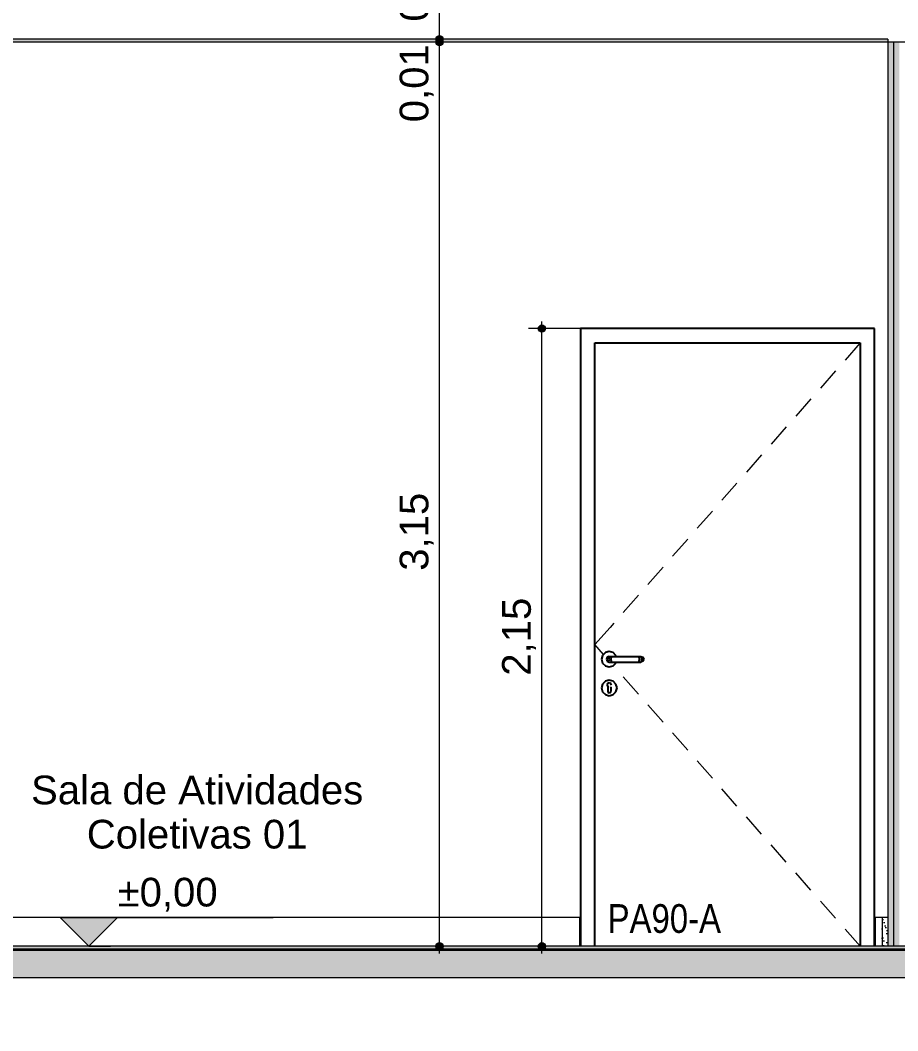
# Model space of a CAD drawing. Header units: metres. Extents: x -77 to 97, y 0 to 6.
# Drawn here: x -64.531 to -61.474, y -0.294 to 3.226 of the extents above; entities that cross this region are included whole.
import ezdxf

# ---------------------------------------------------------------- set-up
doc = ezdxf.new("R2010")
doc.units = ezdxf.units.M
doc.header["$MEASUREMENT"] = 0
for name, color, linetype, lineweight in [('0_Caneta_No__1', 7, 'Continuous', 35), ('COBERTURA-LINHAS.EXEC_Caneta_No__241', 7, 'Continuous', 13), ('FORRO.EXEC_Caneta_No__241', 7, 'Continuous', 13), ('LAJES.EST_Caneta_No__4', 7, 'Continuous', 20), ('LAJES.EST_Caneta_No__7', 7, 'Continuous', 13), ('PAREDE CONSTRUIR_Caneta_No__241', 7, 'Continuous', 13), ('PISO - Rodapé_Caneta_No__11', 7, 'Continuous', 5), ('Portas Archicad_Caneta_No__241', 7, 'Continuous', 13), ('Portas Archicad_Caneta_No__3', 7, 'Continuous', 25)]:
    doc.layers.add(name, color=color, linetype=linetype, lineweight=lineweight)
for name, color, linetype in [('COBERTURA-LINHAS.EXEC', 7, 'Continuous'), ('COTAS CORTE', 7, 'Continuous'), ('FORRO.EXEC', 7, 'Continuous'), ('PAREDE CONSTRUIR', 7, 'Continuous')]:
    doc.layers.add(name, color=color, linetype=linetype)
for name, color, linetype, lineweight, true_color in [('COTAS CORTE_Caneta_No__25', 7, 'Continuous', 13, 0x982312), ('LAJES.EST_Caneta_No__254', 7, 'Continuous', 0, 0xd1c9ad), ('LAJES.EST_Caneta_No__97', 7, 'Continuous', 5, 0x6b6b6b), ('PISO - Rodapé_Caneta_No__97', 7, 'Continuous', 5, 0x6b6b6b)]:
    doc.layers.add(name, color=color, linetype=linetype, lineweight=lineweight, true_color=true_color)
doc.styles.add('ESTILO_GERADO_1', font='arial.ttf')
doc.styles.add('ESTILO_GERADO_2', font='ARIALN.TTF')
doc.dimstyles.new('ESTILO_GERADO__1', dxfattribs={"dimtxt": 0.1, "dimasz": 0.0475, "dimexe": 0.18, "dimexo": 0.0625, "dimgap": 0, "dimtad": 1, "dimzin": 0, "dimdsep": 46, "dimtxsty": 'ESTILO_GERADO_1', "dimblk": 'ARROWHEAD_11', "dimblk1": 'ARROWHEAD_11', "dimblk2": 'ARROWHEAD_11', "dimcen": 0.09, "dimclrd": 256, "dimclre": 256, "dimclrt": 256, "dimadec": 0, "dimazin": 0, "dimtfac": 1, "dimtdec": 4, "dimtmove": 0, "dimatfit": 3, "dimfxl": 0, "dimtolj": 1, "dimtzin": 0, "dimarcsym": 0})
doc.dimstyles.new('ESTILO_GERADO__2', dxfattribs={"dimtxt": 0.1, "dimasz": 0.0475, "dimexe": 0.18, "dimexo": 8.048056, "dimgap": 0, "dimtad": 1, "dimzin": 0, "dimdsep": 46, "dimtxsty": 'ESTILO_GERADO_1', "dimblk": 'ARROWHEAD_11', "dimblk1": 'ARROWHEAD_11', "dimblk2": 'ARROWHEAD_11', "dimcen": 0.09, "dimclrd": 256, "dimclre": 256, "dimclrt": 256, "dimadec": 0, "dimazin": 0, "dimtfac": 1, "dimtdec": 4, "dimtmove": 0, "dimatfit": 3, "dimfxl": 0, "dimtolj": 1, "dimtzin": 0, "dimarcsym": 0})
doc.dimstyles.new('ESTILO_GERADO__3', dxfattribs={"dimtxt": 0.1, "dimasz": 0.0475, "dimexe": 0.18, "dimexo": 0.0625, "dimgap": 0, "dimtad": 1, "dimzin": 0, "dimdsep": 46, "dimtxsty": 'ESTILO_GERADO_1', "dimblk": 'ARROWHEAD_11', "dimblk1": 'ARROWHEAD_11', "dimblk2": 'ARROWHEAD_11', "dimcen": 0.09, "dimclrd": 256, "dimclre": 256, "dimclrt": 256, "dimadec": 0, "dimazin": 0, "dimtfac": 1, "dimtdec": 4, "dimtmove": 0, "dimatfit": 3, "dimfxl": 0, "dimtolj": 1, "dimtzin": 0, "dimarcsym": 0})
doc.dimstyles.new('ESTILO_GERADO__4', dxfattribs={"dimtxt": 0.1, "dimasz": 0.0475, "dimexe": 0.18, "dimexo": 2.335123, "dimgap": 0, "dimtad": 1, "dimzin": 0, "dimdsep": 46, "dimtxsty": 'ESTILO_GERADO_1', "dimblk": 'ARROWHEAD_11', "dimblk1": 'ARROWHEAD_11', "dimblk2": 'ARROWHEAD_11', "dimcen": 0.09, "dimclrd": 256, "dimclre": 256, "dimclrt": 256, "dimadec": 0, "dimazin": 0, "dimtfac": 1, "dimtdec": 4, "dimtmove": 0, "dimatfit": 3, "dimfxl": 0, "dimtolj": 1, "dimtzin": 0, "dimarcsym": 0})
doc.dimstyles.new('ESTILO_GERADO__7', dxfattribs={"dimtxt": 0.1, "dimasz": 0.0475, "dimexe": 0.18, "dimexo": 0.479633, "dimgap": 0, "dimtad": 1, "dimzin": 0, "dimdsep": 46, "dimtxsty": 'ESTILO_GERADO_1', "dimblk": 'ARROWHEAD_11', "dimblk1": 'ARROWHEAD_11', "dimblk2": 'ARROWHEAD_11', "dimcen": 0.09, "dimclrd": 256, "dimclre": 256, "dimclrt": 256, "dimadec": 0, "dimazin": 0, "dimtfac": 1, "dimtdec": 4, "dimtmove": 0, "dimatfit": 3, "dimfxl": 0, "dimtolj": 1, "dimtzin": 0, "dimarcsym": 0})

# ---------------------------------------------------------------- blocks, each defined once
blk = doc.blocks.new('*D7')
at = {"layer": 'COTAS CORTE_Caneta_No__25', "linetype": 'Continuous', "lineweight": 13, "true_color": 0x982312}
for points in [[(-66.6785, 0), (-66.6775, -0.0048), (-66.6748, -0.0088), (-66.6708, -0.0115), (-66.666, -0.0125), (-66.6612, -0.0115), (-66.6572, -0.0088), (-66.6544, -0.0048), (-66.6535, 0), (-66.6544, 0.0048), (-66.6572, 0.0088), (-66.6612, 0.0115), (-66.666, 0.0125), (-66.6708, 0.0115), (-66.6748, 0.0088), (-66.6775, 0.0048)], [(-66.6785, -0.015), (-66.6775, -0.0198), (-66.6748, -0.0238), (-66.6708, -0.0265), (-66.666, -0.0275), (-66.6612, -0.0265), (-66.6572, -0.0238), (-66.6544, -0.0198), (-66.6535, -0.015), (-66.6544, -0.0102), (-66.6572, -0.0062), (-66.6612, -0.0035), (-66.666, -0.0025), (-66.6708, -0.0035), (-66.6748, -0.0062), (-66.6775, -0.0102)]]:
    blk.add_hatch(color=24, dxfattribs=at).paths.add_polyline_path(points)
at = {"layer": 'COTAS CORTE_Caneta_No__25', "color": 24, "linetype": 'Continuous', "lineweight": 13, "true_color": 0x982312}
for p, q in [((-66.6785, 0), (-66.7129, 0)), ((-58.6179, 0), (-66.6535, 0)), ((-66.6785, -0.015), (-66.7129, -0.015)), ((-66.666, -0.015), (-66.666, -0.0125)), ((-66.666, -0.04), (-66.666, -0.0275)), ((-58.6179, -0.015), (-66.6535, -0.015))]:
    blk.add_line(p, q, dxfattribs=at)
for centre in [(-66.666, 0), (-66.666, -0.015)]:
    blk.add_circle(centre, 0.0125, dxfattribs=at)
at = {"layer": 'COTAS CORTE_Caneta_No__25', "color": 24, "lineweight": 13, "true_color": 0x982312, "insert": (-66.686, -0.2944), "char_height": 0.1, "attachment_point": 7, "rotation": 90, "style": 'ESTILO_GERADO_1'}
blk.add_mtext('\\A1;{\\pql;\\fArial|b0|i0|c0|p0;\\W1.000000;0,02}', dxfattribs=at)
blk = doc.blocks.new('ARROWHEAD_11')
at = {"color": 0, "linetype": 'Continuous', "lineweight": 0}
blk.add_line((0, 0), (-1, 0), dxfattribs=at)
at = {"color": 0, "linetype": 'Continuous', "lineweight": 0, "const_width": 0.25, "flags": 128}
blk.add_lwpolyline([(-0.125, 0, 1), (0.125, 0, 1)], format="xyb", close=True, dxfattribs=at)
blk = doc.blocks.new('*D9')
at = {"layer": 'COTAS CORTE_Caneta_No__25', "linetype": 'Continuous', "lineweight": 13, "true_color": 0x982312}
blk.add_hatch(color=24, dxfattribs=at).paths.add_polyline_path([(-66.6785, 0), (-66.6775, -0.0048), (-66.6748, -0.0088), (-66.6708, -0.0115), (-66.666, -0.0125), (-66.6612, -0.0115), (-66.6572, -0.0088), (-66.6544, -0.0048), (-66.6535, 0), (-66.6544, 0.0048), (-66.6572, 0.0088), (-66.6612, 0.0115), (-66.666, 0.0125), (-66.6708, 0.0115), (-66.6748, 0.0088), (-66.6775, 0.0048)])
blk = doc.blocks.new('*D10')
at = {"layer": 'COTAS CORTE_Caneta_No__25', "linetype": 'Continuous', "lineweight": 13, "true_color": 0x982312}
for points in [[(-66.6785, 3.55), (-66.6775, 3.5452), (-66.6748, 3.5412), (-66.6708, 3.5385), (-66.666, 3.5375), (-66.6612, 3.5385), (-66.6572, 3.5412), (-66.6544, 3.5452), (-66.6535, 3.55), (-66.6544, 3.5548), (-66.6572, 3.5588), (-66.6612, 3.5615), (-66.666, 3.5625), (-66.6708, 3.5615), (-66.6748, 3.5588), (-66.6775, 3.5548)], [(-66.6785, 0), (-66.6775, -0.0048), (-66.6748, -0.0088), (-66.6708, -0.0115), (-66.666, -0.0125), (-66.6612, -0.0115), (-66.6572, -0.0088), (-66.6544, -0.0048), (-66.6535, 0), (-66.6544, 0.0048), (-66.6572, 0.0088), (-66.6612, 0.0115), (-66.666, 0.0125), (-66.6708, 0.0115), (-66.6748, 0.0088), (-66.6775, 0.0048)]]:
    blk.add_hatch(color=24, dxfattribs=at).paths.add_polyline_path(points)
at = {"layer": 'COTAS CORTE_Caneta_No__25', "color": 24, "linetype": 'Continuous', "lineweight": 13, "true_color": 0x982312}
for p, q in [((-66.666, 0.0125), (-66.666, 3.5375)), ((-66.6785, 0), (-66.7129, 0)), ((-58.6179, 0), (-66.6535, 0))]:
    blk.add_line(p, q, dxfattribs=at)
for centre in [(-66.666, 3.55), (-66.666, 0)]:
    blk.add_circle(centre, 0.0125, dxfattribs=at)
at = {"layer": 'COTAS CORTE_Caneta_No__25', "color": 24, "lineweight": 13, "true_color": 0x982312, "char_height": 0.1, "attachment_point": 7, "rotation": 90, "style": 'ESTILO_GERADO_1'}
for s, insert in [('\\A1;{\\pql;\\fArial|b0|i0|c0|p0;\\W1.000000;0,15}', (-66.686, 3.2706)), ('\\A1;{\\pql;\\fArial|b0|i0|c0|p0;\\W1.000000;3,55}', (-66.686, 1.5081))]:
    blk.add_mtext(s, dxfattribs=dict(at, insert=insert))
blk = doc.blocks.new('*D14')
at = {"layer": 'COTAS CORTE_Caneta_No__25', "linetype": 'Continuous', "lineweight": 13, "true_color": 0x982312}
for points in [[(-63.083, 3.16), (-63.082, 3.1552), (-63.0793, 3.1512), (-63.0753, 3.1485), (-63.0705, 3.1475), (-63.0657, 3.1485), (-63.0617, 3.1512), (-63.059, 3.1552), (-63.058, 3.16), (-63.059, 3.1648), (-63.0617, 3.1688), (-63.0657, 3.1715), (-63.0705, 3.1725), (-63.0753, 3.1715), (-63.0793, 3.1688), (-63.082, 3.1648)], [(-63.083, 3.15), (-63.082, 3.1452), (-63.0793, 3.1412), (-63.0753, 3.1385), (-63.0705, 3.1375), (-63.0657, 3.1385), (-63.0617, 3.1412), (-63.059, 3.1452), (-63.058, 3.15), (-63.059, 3.1548), (-63.0617, 3.1588), (-63.0657, 3.1615), (-63.0705, 3.1625), (-63.0753, 3.1615), (-63.0793, 3.1588), (-63.082, 3.1548)], [(-63.083, 0), (-63.082, -0.0048), (-63.0793, -0.0088), (-63.0753, -0.0115), (-63.0705, -0.0125), (-63.0657, -0.0115), (-63.0617, -0.0088), (-63.059, -0.0048), (-63.058, 0), (-63.059, 0.0048), (-63.0617, 0.0088), (-63.0657, 0.0115), (-63.0705, 0.0125), (-63.0753, 0.0115), (-63.0793, 0.0088), (-63.082, 0.0048)]]:
    blk.add_hatch(color=24, dxfattribs=at).paths.add_polyline_path(points)
at = {"layer": 'COTAS CORTE_Caneta_No__25', "color": 24, "linetype": 'Continuous', "lineweight": 13, "true_color": 0x982312}
for p, q in [((-63.083, 3.15), (-65.4056, 3.15)), ((-63.0705, 0.0125), (-63.0705, 3.1375)), ((-63.0236, 3.15), (-63.058, 3.15)), ((-63.083, 0), (-65.4056, 0)), ((-63.0236, 0), (-63.058, 0)), ((-63.0705, -0.025), (-63.0705, -0.0125))]:
    blk.add_line(p, q, dxfattribs=at)
for centre in [(-63.0705, 3.15), (-63.0705, 0)]:
    blk.add_circle(centre, 0.0125, dxfattribs=at)
at = {"layer": 'COTAS CORTE_Caneta_No__25', "color": 24, "lineweight": 13, "true_color": 0x982312, "char_height": 0.1, "attachment_point": 7, "rotation": 90, "style": 'ESTILO_GERADO_1'}
for s, insert in [('\\A1;{\\pql;\\fArial|b0|i0|c0|p0;\\W1.000000;0,01}', (-63.0905, 2.8706)), ('\\A1;{\\pql;\\fArial|b0|i0|c0|p0;\\W1.000000;3,15}', (-63.0905, 1.3081))]:
    blk.add_mtext(s, dxfattribs=dict(at, insert=insert))
blk = doc.blocks.new('*D15')
at = {"layer": 'COTAS CORTE_Caneta_No__25', "linetype": 'Continuous', "lineweight": 13, "true_color": 0x982312}
for points in [[(-63.083, 3.16), (-63.082, 3.1552), (-63.0793, 3.1512), (-63.0753, 3.1485), (-63.0705, 3.1475), (-63.0657, 3.1485), (-63.0617, 3.1512), (-63.059, 3.1552), (-63.058, 3.16), (-63.059, 3.1648), (-63.0617, 3.1688), (-63.0657, 3.1715), (-63.0705, 3.1725), (-63.0753, 3.1715), (-63.0793, 3.1688), (-63.082, 3.1648)], [(-63.083, 3.15), (-63.082, 3.1452), (-63.0793, 3.1412), (-63.0753, 3.1385), (-63.0705, 3.1375), (-63.0657, 3.1385), (-63.0617, 3.1412), (-63.059, 3.1452), (-63.058, 3.15), (-63.059, 3.1548), (-63.0617, 3.1588), (-63.0657, 3.1615), (-63.0705, 3.1625), (-63.0753, 3.1615), (-63.0793, 3.1588), (-63.082, 3.1548)]]:
    blk.add_hatch(color=24, dxfattribs=at).paths.add_polyline_path(points)
at = {"layer": 'COTAS CORTE_Caneta_No__25', "color": 24, "linetype": 'Continuous', "lineweight": 13, "true_color": 0x982312}
for p, q in [((-63.083, 3.16), (-65.4056, 3.16)), ((-63.083, 3.15), (-65.4056, 3.15)), ((-63.0705, 3.15), (-63.0705, 3.15)), ((-63.0236, 3.16), (-63.058, 3.16)), ((-63.0236, 3.15), (-63.058, 3.15))]:
    blk.add_line(p, q, dxfattribs=at)
for centre in [(-63.0705, 3.16), (-63.0705, 3.15)]:
    blk.add_circle(centre, 0.0125, dxfattribs=at)
blk = doc.blocks.new('*D16')
at = {"layer": 'COTAS CORTE_Caneta_No__25', "linetype": 'Continuous', "lineweight": 13, "true_color": 0x982312}
for points in [[(-63.083, 3.55), (-63.082, 3.5452), (-63.0793, 3.5412), (-63.0753, 3.5385), (-63.0705, 3.5375), (-63.0657, 3.5385), (-63.0617, 3.5412), (-63.059, 3.5452), (-63.058, 3.55), (-63.059, 3.5548), (-63.0617, 3.5588), (-63.0657, 3.5615), (-63.0705, 3.5625), (-63.0753, 3.5615), (-63.0793, 3.5588), (-63.082, 3.5548)], [(-63.083, 3.16), (-63.082, 3.1552), (-63.0793, 3.1512), (-63.0753, 3.1485), (-63.0705, 3.1475), (-63.0657, 3.1485), (-63.0617, 3.1512), (-63.059, 3.1552), (-63.058, 3.16), (-63.059, 3.1648), (-63.0617, 3.1688), (-63.0657, 3.1715), (-63.0705, 3.1725), (-63.0753, 3.1715), (-63.0793, 3.1688), (-63.082, 3.1648)], [(-63.083, 3.15), (-63.082, 3.1452), (-63.0793, 3.1412), (-63.0753, 3.1385), (-63.0705, 3.1375), (-63.0657, 3.1385), (-63.0617, 3.1412), (-63.059, 3.1452), (-63.058, 3.15), (-63.059, 3.1548), (-63.0617, 3.1588), (-63.0657, 3.1615), (-63.0705, 3.1625), (-63.0753, 3.1615), (-63.0793, 3.1588), (-63.082, 3.1548)]]:
    blk.add_hatch(color=24, dxfattribs=at).paths.add_polyline_path(points)
at = {"layer": 'COTAS CORTE_Caneta_No__25', "color": 24, "linetype": 'Continuous', "lineweight": 13, "true_color": 0x982312}
blk.add_line((-63.0705, 3.1725), (-63.0705, 3.5375), dxfattribs=at)
for centre in [(-63.0705, 3.55), (-63.0705, 3.16)]:
    blk.add_circle(centre, 0.0125, dxfattribs=at)
at = {"layer": 'COTAS CORTE_Caneta_No__25', "color": 24, "lineweight": 13, "true_color": 0x982312, "insert": (-63.0905, 3.2215), "char_height": 0.1, "attachment_point": 7, "rotation": 90, "style": 'ESTILO_GERADO_1'}
blk.add_mtext('\\A1;{\\pql;\\fArial|b0|i0|c0|p0;\\W1.000000;0,39}', dxfattribs=at)
blk = doc.blocks.new('*D25')
at = {"layer": 'COTAS CORTE_Caneta_No__25', "linetype": 'Continuous', "lineweight": 13, "true_color": 0x982312}
for points in [[(-66.9365, 4.7), (-66.9356, 4.6952), (-66.9329, 4.6912), (-66.9288, 4.6885), (-66.924, 4.6875), (-66.9192, 4.6885), (-66.9152, 4.6912), (-66.9125, 4.6952), (-66.9115, 4.7), (-66.9125, 4.7048), (-66.9152, 4.7088), (-66.9192, 4.7115), (-66.924, 4.7125), (-66.9288, 4.7115), (-66.9329, 4.7088), (-66.9356, 4.7048)], [(-66.9365, -0.015), (-66.9356, -0.0198), (-66.9329, -0.0238), (-66.9288, -0.0265), (-66.924, -0.0275), (-66.9192, -0.0265), (-66.9152, -0.0238), (-66.9125, -0.0198), (-66.9115, -0.015), (-66.9125, -0.0102), (-66.9152, -0.0062), (-66.9192, -0.0035), (-66.924, -0.0025), (-66.9288, -0.0035), (-66.9329, -0.0062), (-66.9356, -0.0102)]]:
    blk.add_hatch(color=24, dxfattribs=at).paths.add_polyline_path(points)
at = {"layer": 'COTAS CORTE_Caneta_No__25', "color": 24, "linetype": 'Continuous', "lineweight": 13, "true_color": 0x982312}
for p, q in [((-66.924, 4.7125), (-66.924, 4.725)), ((-66.9365, 4.7), (-66.9709, 4.7)), ((-66.924, -0.0025), (-66.924, 4.6875)), ((-58.876, 4.7), (-66.9115, 4.7)), ((-66.9365, -0.015), (-66.9709, -0.015)), ((-66.924, -0.04), (-66.924, -0.0275)), ((-58.876, -0.015), (-66.9115, -0.015))]:
    blk.add_line(p, q, dxfattribs=at)
for centre in [(-66.924, 4.7), (-66.924, -0.015)]:
    blk.add_circle(centre, 0.0125, dxfattribs=at)
at = {"layer": 'COTAS CORTE_Caneta_No__25', "color": 24, "lineweight": 13, "true_color": 0x982312, "insert": (-66.944, 2.209), "char_height": 0.1, "attachment_point": 7, "rotation": 90, "style": 'ESTILO_GERADO_1'}
blk.add_mtext('\\A1;{\\pql;\\fArial|b0|i0|c0|p0;\\W1.000000;4,72}', dxfattribs=at)
blk = doc.blocks.new('*D36')
at = {"layer": 'COTAS CORTE_Caneta_No__25', "linetype": 'Continuous', "lineweight": 13, "true_color": 0x982312}
for points in [[(-62.7263, 2.152), (-62.7254, 2.1472), (-62.7226, 2.1432), (-62.7186, 2.1405), (-62.7138, 2.1395), (-62.709, 2.1405), (-62.705, 2.1432), (-62.7023, 2.1472), (-62.7013, 2.152), (-62.7023, 2.1568), (-62.705, 2.1608), (-62.709, 2.1635), (-62.7138, 2.1645), (-62.7186, 2.1635), (-62.7226, 2.1608), (-62.7254, 2.1568)], [(-62.7263, 0), (-62.7254, -0.0048), (-62.7226, -0.0088), (-62.7186, -0.0115), (-62.7138, -0.0125), (-62.709, -0.0115), (-62.705, -0.0088), (-62.7023, -0.0048), (-62.7013, 0), (-62.7023, 0.0048), (-62.705, 0.0088), (-62.709, 0.0115), (-62.7138, 0.0125), (-62.7186, 0.0115), (-62.7226, 0.0088), (-62.7254, 0.0048)]]:
    blk.add_hatch(color=24, dxfattribs=at).paths.add_polyline_path(points)
at = {"layer": 'COTAS CORTE_Caneta_No__25', "color": 24, "linetype": 'Continuous', "lineweight": 13, "true_color": 0x982312}
for p, q in [((-62.7263, 2.152), (-62.7607, 2.152)), ((-62.7138, 2.1645), (-62.7138, 2.177)), ((-62.2342, 2.152), (-62.7013, 2.152)), ((-62.7138, 0.0125), (-62.7138, 2.1395)), ((-62.7263, 0), (-62.7607, 0)), ((-62.2342, 0), (-62.7013, 0)), ((-62.7138, -0.025), (-62.7138, -0.0125))]:
    blk.add_line(p, q, dxfattribs=at)
for centre in [(-62.7138, 2.152), (-62.7138, 0)]:
    blk.add_circle(centre, 0.0125, dxfattribs=at)
at = {"layer": 'COTAS CORTE_Caneta_No__25', "color": 24, "lineweight": 13, "true_color": 0x982312, "insert": (-62.7338, 0.9425), "char_height": 0.1, "attachment_point": 7, "rotation": 90, "style": 'ESTILO_GERADO_1'}
blk.add_mtext('\\A1;{\\pql;\\fArial|b0|i0|c0|p0;\\W1.000000;2,15}', dxfattribs=at)
blk = doc.blocks.new('Rótulo_2_1', base_point=(-62.4897, 0.1664))
at = {"layer": 'COBERTURA-LINHAS.EXEC_Caneta_No__241', "color": 7, "lineweight": 13, "insert": (-62.4847, 0.1467), "char_height": 0.1, "attachment_point": 1, "style": 'ESTILO_GERADO_2'}
blk.add_mtext('\\A1;{\\pql;\\pt0,241;\\fArial Narrow|b0|i0|c0|p0;\\W1.000000;PA90-A\\fArial Narrow|b0|i0|c0|p0;\\W1.000000;\\A1{\\H.66x;\\S^  ;}\\fArial Narrow|b0|i0|c0|p0;\\W1.000000;\\fArial Narrow|b0|i0|c0|p0;\\W1.000000;\\A1{\\H.66x;\\S^  ;}\\fArial Narrow|b0|i0|c0|p0;\\W1.000000;\\fArial Narrow|b0|i0|c0|p0;\\W1.000000;\\fArial Narrow|b0|i0|c0|p0;\\W1.000000;\\fArial Narrow|b0|i0|c0|p0;\\W1.000000;\\fArial Narrow|b0|i0|c0|p0;\\W1.000000;\\fArial Narrow|b0|i0|c0|p0;\\W1.000000;\\fArial Narrow|b0|i0|c0|p0;\\W1.000000;\\A1{\\H.66x;\\S^  ;}\\fArial Narrow|b0|i0|c0|p0;\\W1.000000;\\fArial Narrow|b0|i0|c0|p0;\\W1.000000;\\A1{\\H.66x;\\S^  ;}\\fArial Narrow|b0|i0|c0|p0;\\W1.000000;\\fArial Narrow|b0|i0|c0|p0;\\W1.000000;\\fArial Narrow|b0|i0|c0|p0;\\W1.000000;\\fArial Narrow|b0|i0|c0|p0;\\W1.000000;\\fArial Narrow|b0|i0|c0|p0;\\W1.000000;\\fArial Narrow|b0|i0|c0|p0;\\W1.000000;\\fArial Narrow|b0|i0|c0|p0;\\W1.000000;\\A1{\\H.66x;\\S^  ;}\\fArial Narrow|b0|i0|c0|p0;\\W1.000000;\\fArial Narrow|b0|i0|c0|p0;\\W1.000000;\\A1{\\H.66x;\\S^  ;}\\fArial Narrow|b0|i0|c0|p0;\\W1.000000;\\fArial Narrow|b0|i0|c0|p0;\\W1.000000;\\fArial Narrow|b0|i0|c0|p0;\\W1.000000;\\fArial Narrow|b0|i0|c0|p0;\\W1.000000;\\fArial Narrow|b0|i0|c0|p0;\\W1.000000;\\fArial Narrow|b0|i0|c0|p0;\\W1.000000;\\fArial Narrow|b0|i0|c0|p0;\\W1.000000;\\A1{\\H.66x;\\S^  ;}\\fArial Narrow|b0|i0|c0|p0;\\W1.000000;\\fArial Narrow|b0|i0|c0|p0;\\W1.000000;\\A1{\\H.66x;\\S^  ;}\\fArial Narrow|b0|i0|c0|p0;\\W1.000000;\\fArial Narrow|b0|i0|c0|p0;\\W1.000000;\\fArial Narrow|b0|i0|c0|p0;\\W1.000000;\\fArial Narrow|b0|i0|c0|p0;\\W1.000000;\\fArial Narrow|b0|i0|c0|p0;\\W1.000000;\\fArial Narrow|b0|i0|c0|p0;\\W1.000000;\\fArial Narrow|b0|i0|c0|p0;\\W1.000000;\\A1{\\H.66x;\\S^  ;}\\fArial Narrow|b0|i0|c0|p0;\\W1.000000;\\fArial Narrow|b0|i0|c0|p0;\\W1.000000;\\A1{\\H.66x;\\S^  ;}\\fArial Narrow|b0|i0|c0|p0;\\W1.000000;\\fArial Narrow|b0|i0|c0|p0;\\W1.000000;\\fArial Narrow|b0|i0|c0|p0;\\W1.000000;\\fArial Narrow|b0|i0|c0|p0;\\W1.000000;\\fArial Narrow|b0|i0|c0|p0;\\W1.000000;\\fArial Narrow|b0|i0|c0|p0;\\W1.000000;\\fArial Narrow|b0|i0|c0|p0;\\W1.000000;\\A1{\\H.66x;\\S^  ;}\\fArial Narrow|b0|i0|c0|p0;\\W1.000000;}', dxfattribs=at)

msp = doc.modelspace()

# ---------------------------------------------------------------- hatches: boundary and pattern name
at = {"layer": 'COTAS CORTE_Caneta_No__25', "linetype": 'Continuous', "lineweight": 13, "true_color": 0x982312}
msp.add_hatch(color=24, dxfattribs=at).paths.add_polyline_path([(-64.2915, 0), (-64.1915, 0.1), (-64.3915, 0.1)])
at = {"layer": 'FORRO.EXEC', "linetype": 'Continuous', "lineweight": 0, "true_color": 0xffffff}
msp.add_hatch(color=7, dxfattribs=at).paths.add_polyline_path([(-66.164, 3.15), (-61.509, 3.15), (-61.509, 3.16), (-66.164, 3.16)])
at = {"layer": 'LAJES.EST_Caneta_No__254', "linetype": 'Continuous', "lineweight": 0, "true_color": 0xd1c9ad}
h = msp.add_hatch(dxfattribs=at)
h.set_pattern_fill('Haie_OD_0001', color=9, style=0, pattern_type=2)
h.set_pattern_definition([(45, (0, 0.5), (-0.159099, 0.159099), [0, -0.15, 0, -0.225]), (110, (0.5, 0.5), (0.21143084, 0.0769545), [0, -0.11, 0, -0.19])])
h.paths.add_polyline_path([(-66.514, 0), (-66.514, -0.01), (-50.5957, -0.01), (-50.5957, 0)])
at = {"layer": 'LAJES.EST_Caneta_No__97', "linetype": 'Continuous', "lineweight": 5, "true_color": 0x6b6b6b}
h = msp.add_hatch(dxfattribs=at)
h.set_pattern_fill('AR_CONC_0001', color=251, style=0, pattern_type=2)
h.set_pattern_definition([(50, (0, 0), (-0.546554, 0.0478173), [0.05715, -0.62865]), (355, (0, 0), (-0.1057303, 0.5731705), [0.04572, -0.5029218]), (100.4514, (0.04555, -0.004), (0.4408237, 0.5253533), [0.04857, -0.5342707]), (46.1842, (0, 0.1524), (-0.813237, 0.126127), [0.085725, -0.942975]), (96.6356, (0.0678, 0.1419), (0.712212, 0.742278), [0.072855, -0.801407]), (351.1842, (0, 0.1524), (0.712212, 0.742278), [0.06858, -0.754379]), (21, (0.0762, 0.1143), (-0.4548432, 0.3067956), [0.05715, -0.62865]), (326, (0.0762, 0.1143), (0.185406, 0.552564), [0.04572, -0.50292]), (71.4514, (0.1141, 0.08873), (0.6402493, 0.2457683), [0.04857, -0.53427]), (37.5, (0, 0), (0.0092658, 0.2536651), [0, -0.496824, 0, -0.51054, 0, -0.504825]), (7.5, (0, 0), (0.200459, 0.3005417), [0, -0.291084, 0, -0.485394, 0, -0.192405]), (327.5, (-0.16993, 0), (-0.4067718, 0.01718623), [0, -0.1905, 0, -0.59436, 0, -0.78867]), (317.5, (-0.24613, 0), (0.4443875, 0.0762795), [0, -0.24765, 0, -0.394716, 0, -0.56007])])
h.paths.add_polyline_path([(-66.514, -0.11), (-50.5957, -0.11), (-50.5957, -0.01), (-66.514, -0.01)])
at = {"layer": 'PAREDE CONSTRUIR', "linetype": 'Continuous', "lineweight": 0, "true_color": 0xffffff}
for points in [[(-61.509, 3.15), (-61.509, 0), (-61.489, 0), (-61.489, 3.15)], [(-61.489, 3.15), (-61.489, 0), (-61.469, 0), (-61.469, 3.15)]]:
    msp.add_hatch(color=7, dxfattribs=at).paths.add_polyline_path(points)
at = {"layer": 'PISO - Rodapé_Caneta_No__97', "linetype": 'Continuous', "lineweight": 5, "true_color": 0x6b6b6b}
h = msp.add_hatch(dxfattribs=at)
h.set_pattern_fill('cut_stone_0001', color=251, style=0, pattern_type=2)
h.set_pattern_definition([(45, (0, 0.05), (-0.0159099026, 0.0159099026), [0, -0.015, 0, -0.0225]), (110, (0.05, 0.05), (0.021143084, 0.007695453), [0, -0.011, 0, -0.019])])
h.paths.add_polyline_path([(-61.509, 0.1), (-61.529, 0.1), (-61.529, 0), (-61.509, 0)])

# ---------------------------------------------------------------- linework, layer by layer
at = {"layer": 'COTAS CORTE_Caneta_No__25', "color": 24, "linetype": 'Continuous', "lineweight": 13, "true_color": 0x982312}
for p, q in [((-64.2915, 0), (-64.3915, 0.1)), ((-64.3915, 0.1), (-64.1915, 0.1)), ((-64.1915, 0.1), (-64.2915, 0)), ((-64.1915, 0.1), (-63.6493, 0.1)), ((-64.2915, 0), (-66.1407, 0)), ((-64.2915, 0), (-64.2165, 0))]:
    msp.add_line(p, q, dxfattribs=at)
at = {"layer": 'FORRO.EXEC_Caneta_No__241', "color": 7, "linetype": 'Continuous', "lineweight": 13}
for p, q in [((-61.509, 3.16), (-66.164, 3.16)), ((-61.509, 3.15), (-66.164, 3.15)), ((-61.509, 3.16), (-61.509, 3.15))]:
    msp.add_line(p, q, dxfattribs=at)
at = {"layer": 'LAJES.EST_Caneta_No__4', "color": 7, "linetype": 'Continuous', "lineweight": 20}
msp.add_line((-50.5957, -0.11), (-66.514, -0.11), dxfattribs=at)
at = {"layer": 'LAJES.EST_Caneta_No__7', "color": 7, "linetype": 'Continuous', "lineweight": 13}
for p, q in [((-61.529, 0), (-66.164, 0)), ((-50.5957, -0.01), (-66.514, -0.01))]:
    msp.add_line(p, q, dxfattribs=at)
at = {"layer": 'LAJES.EST_Caneta_No__7', "color": 7, "linetype": 'Continuous', "lineweight": 13, "flags": 128}
msp.add_lwpolyline([(-61.349, 0), (-61.369, 0), (-61.389, 0), (-61.409, 0), (-61.469, 0), (-61.489, 0), (-61.509, 0), (-61.529, 0)], dxfattribs=at)
at = {"layer": 'PAREDE CONSTRUIR_Caneta_No__241', "color": 7, "linetype": 'Continuous', "lineweight": 13}
for p, q in [((-61.509, 3.15), (-61.509, 0.1)), ((-61.489, 3.15), (-61.489, 0)), ((-61.509, 0.1), (-61.509, 0))]:
    msp.add_line(p, q, dxfattribs=at)
at = {"layer": 'PAREDE CONSTRUIR_Caneta_No__241', "color": 7, "linetype": 'Continuous', "lineweight": 13, "flags": 128}
msp.add_lwpolyline([(-61.369, 3.15), (-61.389, 3.15), (-61.409, 3.15), (-61.469, 3.15), (-61.489, 3.15), (-61.509, 3.15)], dxfattribs=at)
at = {"layer": 'PISO - Rodapé_Caneta_No__11', "color": 7, "linetype": 'Continuous', "lineweight": 5}
for p, q in [((-62.5813, 0.1), (-66.144, 0.1)), ((-62.5813, 0), (-62.5813, 0.1)), ((-61.552, 0), (-61.552, 0.1)), ((-61.529, 0.1), (-61.552, 0.1)), ((-61.529, 0.1), (-61.529, 0)), ((-61.509, 0.1), (-61.529, 0.1))]:
    msp.add_line(p, q, dxfattribs=at)
at = {"layer": 'Portas Archicad_Caneta_No__241', "color": 7, "linetype": 'Continuous', "lineweight": 13}
for p, q in [((-61.6051, 2.102), (-61.658, 2.0419)), ((-61.691, 2.0044), (-61.7438, 1.9443)), ((-61.7768, 1.9067), (-61.8296, 1.8467)), ((-61.8626, 1.8091), (-61.9155, 1.749)), ((-61.9485, 1.7115), (-62.0013, 1.6514)), ((-62.0343, 1.6138), (-62.0871, 1.5538)), ((-62.1201, 1.5162), (-62.173, 1.4561)), ((-62.206, 1.4186), (-62.2588, 1.3585)), ((-62.2918, 1.3209), (-62.3446, 1.2609)), ((-62.3777, 1.2233), (-62.4305, 1.1632)), ((-62.4763, 1.1111), (-62.5291, 1.051)), ((-62.4635, 1.1257), (-62.4763, 1.1111)), ((-62.4991, 1.0169), (-62.5291, 1.051)), ((-62.4635, 0.9763), (-62.4646, 0.9776)), ((-62.3777, 0.8787), (-62.4305, 0.9388)), ((-62.2918, 0.7811), (-62.3446, 0.8411)), ((-62.206, 0.6834), (-62.2588, 0.7435)), ((-62.1201, 0.5858), (-62.173, 0.6459)), ((-62.0343, 0.4882), (-62.0871, 0.5482)), ((-61.9485, 0.3905), (-62.0013, 0.4506)), ((-61.8626, 0.2929), (-61.9155, 0.353)), ((-61.7768, 0.1953), (-61.8296, 0.2553)), ((-61.691, 0.0976), (-61.7438, 0.1577)), ((-61.6051, 0), (-61.658, 0.0601))]:
    msp.add_line(p, q, dxfattribs=at)
at = {"layer": 'Portas Archicad_Caneta_No__3', "color": 7, "linetype": 'Continuous', "lineweight": 25}
for p, q in [((-62.5791, 2.152), (-62.5791, 0)), ((-61.5551, 2.152), (-62.5791, 2.152)), ((-61.5551, 0), (-61.5551, 2.152)), ((-62.5291, 0), (-62.5291, 2.102)), ((-62.5291, 2.102), (-61.6051, 2.102)), ((-61.6051, 2.102), (-61.6051, 0)), ((-62.4926, 1.0234), (-62.5025, 1.0135)), ((-62.4791, 1.027), (-62.4926, 1.0234)), ((-62.4656, 1.0234), (-62.4791, 1.027)), ((-62.4558, 1.0135), (-62.4656, 1.0234)), ((-62.5025, 1.0135), (-62.5061, 1)), ((-62.5061, 1), (-62.5025, 0.9865)), ((-62.5025, 0.9865), (-62.4926, 0.9766)), ((-62.4862, 1.0071), (-62.4891, 1)), ((-62.4891, 1), (-62.4862, 0.9929)), ((-62.4847, 1.0071), (-62.4874, 1)), ((-62.4874, 1), (-62.4847, 0.9929)), ((-62.4791, 1.01), (-62.4862, 1.0071)), ((-62.4862, 0.9929), (-62.4791, 0.99)), ((-62.4798, 1.0071), (-62.4819, 1)), ((-62.4819, 1), (-62.4798, 0.9929)), ((-62.4791, 1.01), (-62.478, 1.01)), ((-62.4791, 0.99), (-62.478, 0.99)), ((-62.478, 1.01), (-62.4747, 1.01)), ((-62.478, 0.99), (-62.4747, 0.99)), ((-62.4747, 1.01), (-62.4699, 1.01)), ((-62.4747, 0.99), (-62.4699, 0.99)), ((-62.4726, 1.0071), (-62.4738, 1)), ((-62.4738, 1), (-62.4726, 0.9929)), ((-62.4699, 1.01), (-62.4641, 1.01)), ((-62.4699, 0.99), (-62.4641, 0.99)), ((-62.4656, 0.9766), (-62.4558, 0.9865)), ((-62.4641, 1.01), (-62.3841, 1.01)), ((-62.4641, 0.99), (-62.3841, 0.99)), ((-62.4548, 1.01), (-62.4558, 1.0135)), ((-62.4558, 0.9865), (-62.4548, 0.99)), ((-62.3841, 1.01), (-62.3784, 1.01)), ((-62.3841, 0.99), (-62.3784, 0.99)), ((-62.3784, 1.01), (-62.3735, 1.01)), ((-62.3784, 0.99), (-62.3735, 0.99)), ((-62.3756, 1.0071), (-62.3745, 1)), ((-62.3745, 1), (-62.3756, 0.9929)), ((-62.3735, 1.01), (-62.3703, 1.01)), ((-62.3735, 0.99), (-62.3703, 0.99)), ((-62.3703, 1.01), (-62.3691, 1.01)), ((-62.3703, 0.99), (-62.3691, 0.99)), ((-62.3691, 1.01), (-62.3621, 1.0071)), ((-62.3621, 0.9929), (-62.3691, 0.99)), ((-62.3684, 1.0071), (-62.3663, 1)), ((-62.3663, 1), (-62.3684, 0.9929)), ((-62.3636, 1.0071), (-62.3609, 1)), ((-62.3609, 1), (-62.3636, 0.9929)), ((-62.3621, 1.0071), (-62.3591, 1)), ((-62.3591, 1), (-62.3621, 0.9929)), ((-62.4926, 0.9766), (-62.4791, 0.973)), ((-62.4791, 0.973), (-62.4656, 0.9766)), ((-62.4926, 0.9234), (-62.5025, 0.9135)), ((-62.4791, 0.927), (-62.4926, 0.9234)), ((-62.4791, 0.9174), (-62.4845, 0.9151)), ((-62.4656, 0.9234), (-62.4791, 0.927)), ((-62.4738, 0.9151), (-62.4791, 0.9174)), ((-62.4558, 0.9135), (-62.4656, 0.9234)), ((-62.5025, 0.9135), (-62.5061, 0.9)), ((-62.5061, 0.9), (-62.5025, 0.8865)), ((-62.5025, 0.8865), (-62.4926, 0.8766)), ((-62.4859, 0.9116), (-62.4866, 0.9097)), ((-62.4866, 0.9097), (-62.4841, 0.9044)), ((-62.4845, 0.9151), (-62.4859, 0.9116)), ((-62.4841, 0.9044), (-62.4841, 0.9029)), ((-62.4841, 0.9029), (-62.4841, 0.9)), ((-62.4841, 0.9), (-62.4841, 0.8971)), ((-62.4841, 0.8971), (-62.4841, 0.8913)), ((-62.4841, 0.8913), (-62.4841, 0.8875)), ((-62.4841, 0.8875), (-62.4827, 0.884)), ((-62.4827, 0.884), (-62.4791, 0.8825)), ((-62.4791, 0.8825), (-62.4756, 0.884)), ((-62.4756, 0.884), (-62.4741, 0.8875)), ((-62.4741, 0.9029), (-62.4741, 0.9044)), ((-62.4741, 0.9029), (-62.4741, 0.9)), ((-62.4741, 0.9), (-62.4741, 0.8971)), ((-62.4741, 0.8971), (-62.4741, 0.8913)), ((-62.4741, 0.8913), (-62.4741, 0.8875)), ((-62.4724, 0.9116), (-62.4738, 0.9151)), ((-62.4717, 0.9097), (-62.4724, 0.9116)), ((-62.4656, 0.8766), (-62.4558, 0.8865)), ((-62.4521, 0.9), (-62.4558, 0.9135)), ((-62.4558, 0.8865), (-62.4521, 0.9)), ((-62.4926, 0.8766), (-62.4791, 0.873)), ((-62.4791, 0.873), (-62.4656, 0.8766))]:
    msp.add_line(p, q, dxfattribs=at)

# ---------------------------------------------------------------- block references
at = {"layer": 'COBERTURA-LINHAS.EXEC', "color": 7, "linetype": 'Continuous', "lineweight": 13}
msp.add_blockref('Rótulo_2_1', (-62.4897, 0.1664), dxfattribs=at)

# ---------------------------------------------------------------- texts
at = {"layer": '0_Caneta_No__1', "color": 7, "linetype": 'Continuous', "lineweight": 35, "insert": (-63.9145, 0.5946), "char_height": 0.1, "width": 1.165928, "attachment_point": 2, "line_spacing_factor": 0.923867, "style": 'ESTILO_GERADO_1'}
msp.add_mtext('\\A1;{\\pqc;\\fArial|b0|i0|c0|p0;\\W1.000000;Sala de Atividades Coletivas 01}', dxfattribs=at)
at = {"layer": 'COTAS CORTE_Caneta_No__25', "color": 24, "lineweight": 13, "true_color": 0x982312, "insert": (-64.1915, 0.12), "char_height": 0.1, "attachment_point": 7, "style": 'ESTILO_GERADO_1'}
msp.add_mtext('\\A1;{\\pql;\\fArial|b0|i0|c0|p0;\\W1.000000;±0,00}', dxfattribs=at)

# ---------------------------------------------------------------- dimensions: what is measured, and where the dimension line sits
at = {"layer": 'COTAS CORTE', "color": 24, "linetype": 'Continuous', "lineweight": 13, "true_color": 0x982312}
for base, p1, p2, dimstyle, picture, middle in [((-66.924017321, 4.7), (-66.5140343073, -0.015), (-66.5140342478, 4.7), 'ESTILO_GERADO__2', '*D25', (-66.9940173213, 2.3384980147)), ((-66.666, 3.55), (-58.5549, 0), (-55.264, 3.55), 'ESTILO_GERADO__2', '*D10', (-66.736, 1.6375)), ((-63.0705, 3.55), (-59.0415, 3.16), (-55.264, 3.55), 'ESTILO_GERADO__4', '*D16', (-63.1405, 3.351)), ((-63.0705, 3.15), (-61.509, 0), (-59.0415, 3.15), 'ESTILO_GERADO__3', '*D14', (-63.1405, 1.4375)), ((-63.0705, 3.16), (-59.0415, 3.15), (-59.0415, 3.16), 'ESTILO_GERADO__3', '*D15', (-63.1405, 3)), ((-62.7138, 2.152), (-62.5671, 0), (-61.8887, 2.152), 'ESTILO_GERADO__7', '*D36', (-62.7838, 1.072)), ((-66.6659907334, 0), (-66.5140343073, -0.015), (-76.7625222889, 0), 'ESTILO_GERADO__1', '*D7', (-66.7359907337, -0.1649619824)), ((-66.66599073, -0.00000005), (-76.76252229, 0), (-58.55486763, -0.00000005), 'ESTILO_GERADO__2', '*D9', (-66.73599073, -0.00400199))]:
    dim = msp.add_linear_dim(base=base, p1=p1, p2=p2, angle=90, dimstyle=dimstyle, dxfattribs=at)
    dim.commit()
    dim.dimension.update_dxf_attribs({"geometry": picture, "text_midpoint": middle, "dimtype": 160, "text_rotation": 90})

doc.saveas('drawing.dxf')
